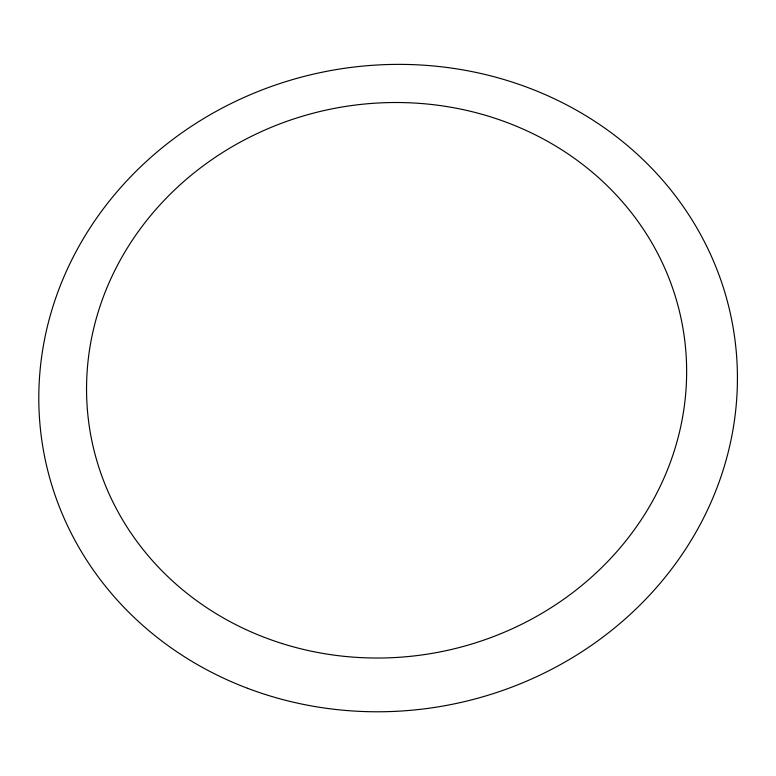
<?xml version="1.0" encoding="UTF-8"?>
<svg xmlns="http://www.w3.org/2000/svg" width="776" height="776" viewBox="0 0 776 776"><rect width="100%" height="100%" fill="white"/><g stroke="black" fill="none" stroke-linecap="round" stroke-linejoin="round"><path stroke-width="1.16" d="M247.534 688.283A350.286 322.661 -11 0 0 735.338 342.837A350.286 322.661 -11 0 0 181.458 133.113A350.286 322.661 -11 0 0 247.534 688.283M282.095 643.537A300.894 276.848 -11 0 0 682.424 325.328A300.894 276.848 -11 0 0 195.251 171.952A300.894 276.848 -11 0 0 282.095 643.537"/></g></svg>
